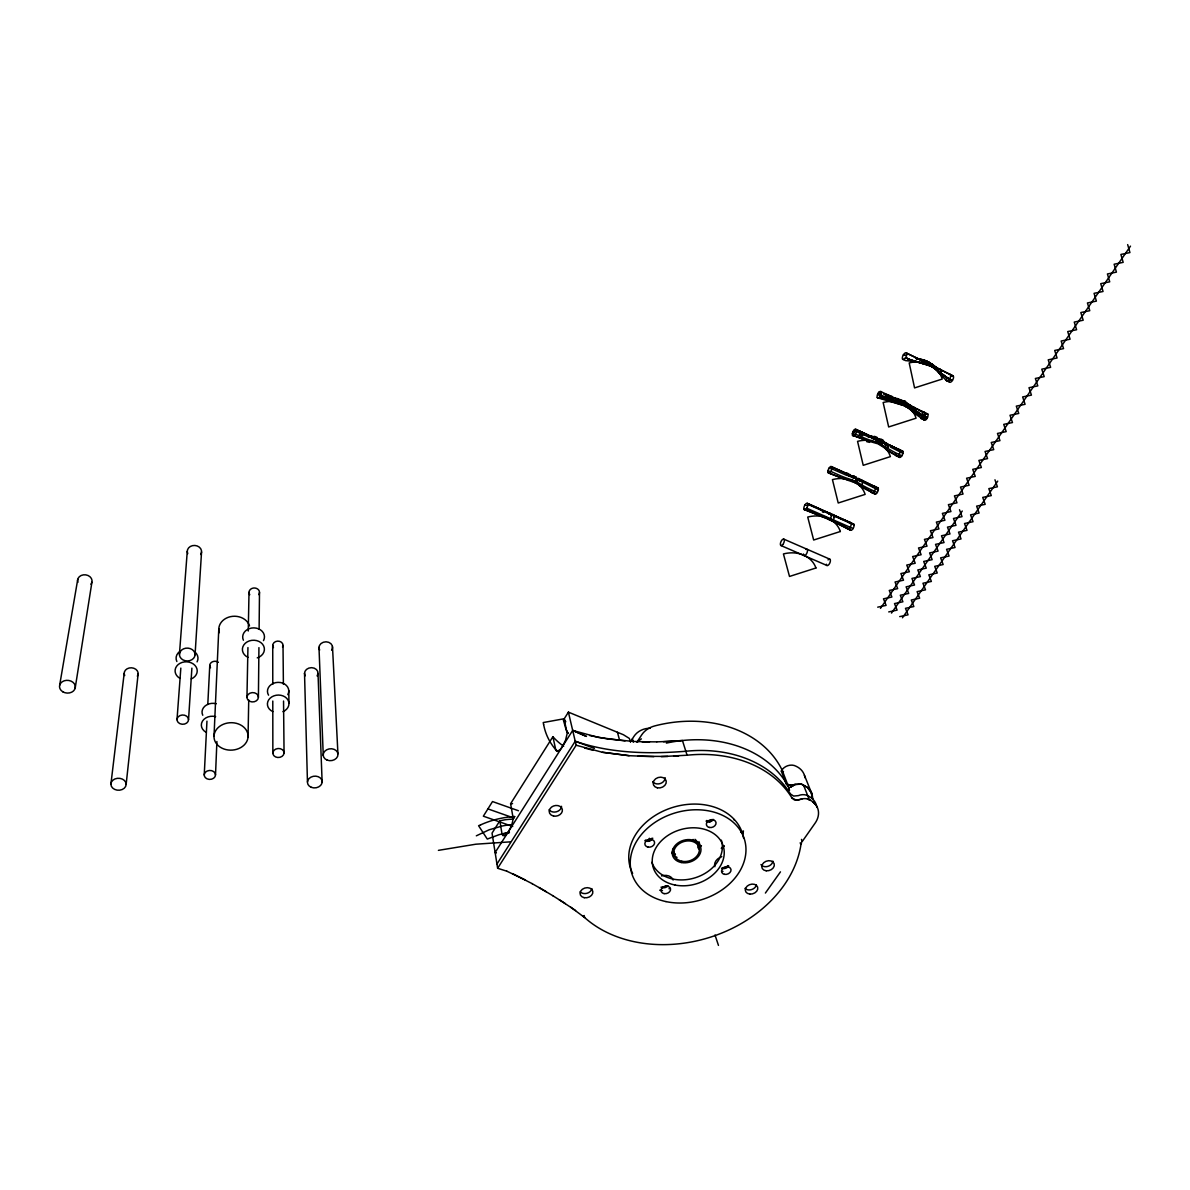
<?xml version="1.0" encoding="UTF-8"?>
<svg xmlns="http://www.w3.org/2000/svg" width="1190" height="1190" viewBox="0 0 1190 1190"><rect width="100%" height="100%" fill="white"/><g stroke="black" fill="none" stroke-linecap="round" stroke-linejoin="round"><path stroke-width="1.5" d="M258.409 697.28A5.727 4.671 -2.2 0 0 249.915 693.205A5.727 4.671 -2.2 0 0 249.721 701.312A5.727 4.671 -2.2 0 0 258.409 697.28L258.929 647.643M259.108 629.242L259.494 592.471M812.547 798.996L811.55 792.957L807.266 787.259L801.108 784.046L794.89 784.478L801.614 784.165L807.653 787.587L811.03 791.841L812.547 798.996A22.565 17.493 -20 0 0 809.721 789.788M246.955 697.266L247.937 647.568M248.264 631.012L249.008 592.352M248.055 736.878A17.047 13.73 -2 0 0 223.244 724.308A17.047 13.73 -2 0 0 221.831 748.094A17.047 13.73 -2 0 0 248.055 736.878L248.725 699.958M215.509 774.898A5.638 4.477 -1.8 0 0 207.09 771.061A5.638 4.477 -1.8 0 0 207 778.825A5.638 4.477 -1.8 0 0 215.509 774.898L216.907 741.534M214.022 736.074L218.796 628.751M204.234 774.973L206.956 721.155M207.789 704.465L209.767 665.493M195.056 654.783A7.824 6.441 0.7 0 0 183.572 648.833A7.824 6.441 0.7 0 0 183.096 659.959A7.824 6.441 0.7 0 0 195.056 654.783L201.556 551.818M188.541 719.638A5.757 4.641 -0.2 0 0 179.913 715.606A5.757 4.641 -0.2 0 0 179.883 723.654A5.757 4.641 -0.2 0 0 188.541 719.638L191.888 668.14M177.013 719.638L180.835 668.096M179.422 654.292L187.276 551.223M126.14 784.403A7.616 5.995 0.7 0 0 114.835 778.989A7.616 5.995 0.7 0 0 114.597 789.372A7.616 5.995 0.7 0 0 126.14 784.403L138.159 673.689M110.908 784.121L124.191 673.287M75.178 688.162L91.913 582.237M59.649 685.276L77.737 579.366M878.711 440.895L880.659 439.854M508.666 831.23A13.105 4.701 -70.7 0 0 510.674 827.466L511.432 825.577M801.852 842.059L815.031 823.257A22.818 17.597 -20 0 0 810.226 800.171L807.489 798.981A9.862 7.616 -20.3 0 0 801.956 798.951L800.632 799.338M902.407 400.539C904.341 399.989 903.359 405.701 906.825 405.329M882.504 442.888C868.745 436.15 888.082 439.036 880.184 444.435M901.886 455.785L899 454.446A96.673 59.515 -0.5 0 1 887.636 448.258C879.752 443.915 881.091 443.364 876.167 438.812A21.896 19.204 -89.4 0 0 874.858 438.292L873.534 437.89A56.153 49.325 -88 0 0 871.735 437.429M513.247 819.151A54.309 42.26 -11.5 0 0 505.081 819.761L499.83 820.803L492.05 833.134L497.628 868.269L506.895 871.214M514.854 816.667L512.905 816.771L510.599 803.726L552.904 736.699L554.555 738.499A79.328 64.781 -15.8 0 0 563.673 746.249M559.211 750.369L560.148 749.522A13.283 4.939 -69.7 0 0 562.454 746.532L565.592 740.076L567.139 733.605L564.149 718.894L568.404 712.141L623.381 734.721L629.272 738.38L630.522 741.415A55.588 44.759 -14 0 1 630.536 741.816M495.129 852.561A24.707 19.189 -10.9 0 1 496.379 852.828L495.129 852.561L572.688 730.422L598.466 737.428L625.062 740.894M508.666 831.245C507.386 833.952 502.537 838.206 502.016 833.952L499.83 820.803M496.959 864.044L575.231 741.236C610.619 753.434 648.862 754.207 685.842 751.262A118.286 91.511 -16.7 0 1 790.413 793.953L793.596 796.065L798.341 795.634A9.832 7.601 -20.3 0 1 807.742 795.753A22.744 17.567 -20 0 1 816.831 807.385M497.628 868.269L576.153 745.223L568.404 712.141M853.066 528.553L806.701 508.204M630.388 741.876L633.987 736.342A16.184 12.986 -16.4 0 1 650.186 728.265M636.873 742.248L641.663 734.929A19.546 15.678 -16.8 0 1 654.693 725.93A115.638 90.425 -16.7 0 1 782.009 769.87L789.238 788.628A9.728 7.571 -20.3 0 0 788.524 789.863L789.61 790.086M789.282 788.568L788.524 789.863L789.282 788.568A117.275 91.08 -16.7 0 0 666.385 743.096M880.466 608.358L1130.5 246.137M891.489 613.088L962.279 511.031M926.876 418.538L923.99 417.154A78.213 48.909 -1.2 0 1 914.604 411.309L905.471 406.073M902.451 617.788L997.726 481.117M765.393 893.05L780.462 871.854M887.175 398.471L905.917 404.927L903.032 400.837L910.558 406.355M880.035 444.078L879.529 443.335M733.918 819.836L734.304 819.553M743.512 831.096L741.861 832.167L742.322 833.55M743.096 831.379L741.861 832.167L743.319 833.059L741.861 832.167M884.587 443.87L885.36 444.435A1.874 0.863 -64.2 0 1 886.044 443.691L886.178 443.617A1.993 0.922 -64.2 0 1 886.491 443.498L886.848 443.528A7.11 3.287 -64.3 0 1 888.335 445.923L888.335 446.458A2.068 0.967 -64.2 0 1 888.216 447.128A1.83 0.848 -64.2 0 1 887.13 448.823A2.068 0.967 -64.2 0 1 886.535 449.166L878.086 443.855L870.277 441.609M476.327 835.826L489.12 829.802L502.135 826.024A61.478 47.66 -11.6 0 1 510.927 824.744M480.73 824.759L478.588 825.726L487.29 839.069L499.027 834.711A52.3 40.534 -11.6 0 1 509.424 832.688M913.965 411.874L914.872 410.61A2.083 0.967 -63.5 0 0 914.932 410.193L914.932 410.134A6.753 3.139 -63.5 0 0 914.426 407.664A6.753 3.154 -63.6 0 0 912.789 406.891L909.517 404.645M794.95 784.463C792.674 788.241 782.812 781.175 788.286 784.82A7.006 5.474 -20.3 0 0 789.996 785.326L794.831 784.507L790.309 787.349L794.593 784.597M799.903 799.62L795.738 800.171A7.08 5.504 -20.3 0 1 794.013 799.665L791.93 797.94A118.628 91.645 -16.7 0 0 687.091 755.219L661.328 756.617M801.956 798.951L796.363 800.23L791.93 797.94M502.016 833.952L507.312 832.955A51.958 40.282 -11.6 0 1 508.546 832.792M877.714 607.168L886.104 605.383L883.471 598.823L891.89 597.023L889.257 590.433L897.677 588.634L895.059 581.999L903.507 580.199L900.889 573.55L909.353 571.75L906.75 565.057L915.214 563.257L912.626 556.533L921.12 554.733L918.516 547.965L927.025 546.165L924.452 539.382L932.975 537.568L930.402 530.74L938.94 528.94L936.366 522.083L944.92 520.268L942.376 513.381L950.944 511.566L948.385 504.649L956.983 502.835L954.439 495.873L963.037 494.058L960.509 487.067L969.136 485.252L966.607 478.216L975.25 476.402L972.736 469.336L981.378 467.521L978.879 460.426L987.551 458.596L985.052 451.471L993.739 449.641L991.255 442.472L999.957 440.657L997.473 433.443L1006.19 431.613L1003.735 424.369L1012.467 422.554L1010.013 415.265L1018.759 413.451L1016.305 406.132L1025.081 404.303L1022.641 396.939L1031.432 395.11L1028.993 387.717L1037.799 385.887L1035.374 378.465L1044.195 376.635L1041.785 369.168L1050.621 367.338L1048.226 359.826L1057.077 357.997L1054.697 350.455L1063.562 348.611L1061.182 341.024L1070.078 339.195L1067.713 331.579L1076.608 329.734L1074.258 322.074L1083.183 320.229L1080.832 312.539L1089.772 310.694L1087.437 302.959L1096.392 301.115L1094.071 293.335L1103.041 291.49L1100.735 283.666L1109.72 281.822L1107.429 273.968L1116.428 272.123L1114.138 264.225L1123.167 262.365L1120.891 254.437L1129.935 252.578L1127.674 244.605M888.737 611.913L897.111 610.113L894.508 603.583L902.898 601.783L900.295 595.223L908.699 593.423L906.111 586.834L914.53 585.034L911.942 578.414L920.391 576.615L917.802 569.951L926.266 568.151L923.693 561.457L932.157 559.657L929.598 552.919L938.092 551.119L935.533 544.365L944.042 542.566L941.498 535.768L950.007 533.953L947.478 527.125L956.001 525.326L953.473 518.468L962.026 516.653L959.512 509.766M899.714 616.613L908.059 614.828L905.486 608.328L913.846 606.543L911.287 599.998L919.662 598.213L917.103 591.638L925.508 589.838L922.949 583.234L931.368 581.449L928.825 574.815L937.244 573.015L934.715 566.351L943.149 564.551L940.621 557.857L949.084 556.057L946.571 549.319L955.049 547.519L952.536 540.751L961.029 538.951L958.515 532.153L967.024 530.353L964.525 523.526L973.048 521.711L970.564 514.854L979.102 513.039L976.633 506.137L985.186 504.337L982.717 497.405L991.285 495.59L988.831 488.629L997.413 486.814L994.959 479.808M438.411 850.359L475.896 844.201L510.361 841.851M912.745 406.906L916.226 409.241M904.831 404.585L912.09 411.175A6.768 3.154 -63.2 0 0 913.741 411.919L915.824 413.555M663.455 741.697L682.435 740.507L687.091 755.219M677.943 740.924L680.784 740.671M510.599 803.726L512.548 803.637M673.614 756.215L678.583 755.933M674.001 741.192L656.939 741.861M918.383 361.968L905.516 360.585A24.811 21.703 -47.3 0 1 904.43 360.079L902.57 359.142M667.769 756.453L637.959 756.245M656.761 741.861L642.02 741.772M920.554 361.938L927.322 362.861L940.65 369.629A91.942 18.772 32.4 0 0 946.734 372.767L951.256 375.014M653.86 756.662L629.332 755.71L602.363 752.273M649.562 741.891L633.824 741.459M633.601 741.444L607.569 738.945L589.749 735.569M629.094 755.695L602.214 752.244L576.153 745.223M896.948 402.146L892.381 401.759A72.635 62.222 -35.1 0 1 889.971 401.491L877.283 397.668M918.383 359.038L926.772 361.21M869.845 440.865L874.01 441.535M916.538 358.607L927.858 361.76M921.625 359.38L925.82 360.734L916.568 358.562M915.913 358.502L926.608 361.091M917.193 358.651L919.052 358.934M916.716 358.473L915.482 358.264M919.662 359.068L921.521 359.41M867.004 440.404L853.766 435.674M849.125 479.6L845.867 479.02A44.461 37.678 -29.8 0 1 843.175 478.484L829.742 473.397M786.545 784.745L781.309 771.09L783.466 771.551M892.887 398.189L902.615 401.209M871.288 437.325L869.473 436.909M932.365 366.966L929.94 365.732A32.859 26.061 -18.8 0 0 927.308 364.661L916.523 361.775A58.593 47.674 -22.9 0 1 908.386 359.321M846.402 479.748L854.896 482.649L872.731 492.749M917.892 362.117L930.848 366.178M916.553 361.715L919.305 362.4M918.591 362.296L924.02 363.634M917.207 361.953L929.97 365.687M916.612 361.611L917.981 361.953L910.469 359.871A37.931 30.538 -21 0 1 908.55 359.068L907.375 358.681M890.73 397.058L902.734 400.866M922.696 363.233L927.947 364.854M891.146 401.774L904.564 405.82M870.083 436.15L872.582 436.819M846.655 475.048L847.771 475.346M584.573 748.034L593.289 750.355M896.546 399.885L903.701 402.874M897.781 400.509L901.693 401.908M867.361 440.88L853.944 435.763M890.046 396.865L888.662 396.478M894.806 401.893L905.724 405.805M873.877 439.021L875.855 439.72M848.812 476.089L851.713 476.967M844.365 479.213L829.564 473.308M896.962 398.62L889.079 396.24M870.902 436.016L874.278 437.102M899.149 401.967L890.358 399.052M847.979 478.573L850.314 479.347A35.165 20.498 2.8 0 1 859.552 483.571L861.694 484.865A99.573 60.006 0.4 0 0 869.503 488.956L877.223 492.541M866.201 434.975L864.684 434.454M807.489 798.981L810.226 800.171M875.944 442.04L876.866 442.382M512.712 826.485L483.348 816.191L492.511 801.554L518.468 810.747M487.915 808.888L514.214 818.155M816.057 513.5L818.348 514.303M814.897 513.083L806.567 509.915M846.849 475.435L831.944 468.89M887.041 400.063L904.028 405.552M847.459 473.65L850.478 474.765M875.349 437.667L878.77 438.961M819.449 514.705L820.55 515.121M575.231 741.236L594.39 748.391M868.328 435.109L855.104 429.293M862.244 433.547L863.077 433.874M845.436 472.906L831.855 466.897L878.161 488.049M851.043 476.402L850.329 476.134L852.025 476.818M927.917 364.913L929.911 365.747L928.557 365.166M872.374 438.441L875.989 439.928M822.721 515.939L823.777 516.371M869.682 437.355L856.458 431.583M822.364 511.864L823.465 512.31M586.477 736.432L572.688 730.422L586.209 736.327M506.821 871.184L525.43 880.005M884.125 398.903L879.767 396.88M780.952 545.541L826.976 565.503M783.749 539.1L829.742 559.136M876.896 438.099L878.131 438.664M853.691 480.611L856.592 481.935A2.142 0.982 -64.9 0 0 857.157 479.228L855.982 477.145L853.096 475.822M806.195 509.766L803.83 508.695M849.05 528.806L835.648 521.904M825.369 517.055L826.44 517.531M828.106 518.275L829.906 519.078M828.657 519.346L850.493 530.205M883.054 398.992L879.41 397.267M851.683 480.403L852.665 480.864M828.478 519.256L805.481 509.989M857.157 479.228L852.754 477.16M809.929 504.441L851.728 523.094M805.838 510.153L830.04 519.599L850.225 529.937M807.37 503.311A3.54 1.562 -65.7 0 1 806.27 508.785A3.54 1.562 -65.7 0 1 803.919 507.431A3.54 1.562 -65.7 0 1 807.37 503.311L809.2 504.129M809.364 504.426L807.712 503.682L853.944 524.388M828.657 513.188L851.891 523.377M807.876 504.307L854.063 524.894M805.005 504.813L806.478 505.467M804.009 509.32L805.109 509.826M804.336 509.707L805.794 510.361M810.435 504.902L828.314 513.024M884.557 396.731L880.898 395.006M884.289 397.267L880.645 395.541M876.405 439.973L878.399 440.895M874.367 493.701L872.568 492.883M829.995 471.567L827.987 470.645M875.587 494.058L872.032 492.63M831.215 515.716L831.379 515.791A2.811 1.279 -65.6 0 1 833.58 514.913L834.145 515.984A2.826 1.279 -65.7 0 1 833.372 519.584A2.826 1.279 -65.7 0 1 831.17 520.461L830.65 519.48M878.726 441.118L880.541 441.951M880.154 443.766L871.764 440.716A95.468 59.723 0.3 0 1 858.362 435.421L855.387 434.097M830.665 466.569L831.959 467.164M876.926 487.692L858.332 478.35M878.294 490.027L859.596 480.567M830.858 471.419L838.831 475.003A96.792 59.039 1.1 0 0 847.949 478.588M871.883 492.363L862.259 487.484L855.908 482.605M828.076 472.638L829.817 473.233M908.639 358.934L908.476 359.202A58.771 47.808 -22.8 0 0 916.493 361.864M829.058 468.116L830.367 468.711M898.971 456.752L900.235 457.332M877.699 439.527L879.068 440.166A21.881 19.189 -89.4 0 1 880.303 440.85L881.507 441.609A56.227 49.445 -88.1 0 1 883.054 442.725L883.828 443.29M879.945 440.776L878.845 440.27M898.941 457.034L887.948 450.474M898.762 456.945L889.599 451.932L880.942 444.435M904.281 403.96L905.173 404.541M866.915 434.454L858.377 430.512M879.127 444.376L877.238 441.282M900.994 450.43L902.808 451.278L856.354 429.56M880.853 441.207L881.299 441.416A51.557 12.986 32.7 0 0 883.798 442.531L900.458 450.192M901.499 450.995L899.164 449.894M902.942 453.301L890.284 446.979M854.152 430.036L855.61 430.735M853.483 430.884L854.97 431.583M852.933 431.896L854.39 432.58M852.397 433.487A3.615 1.621 -64.3 0 0 854.896 434.737A3.615 1.621 -64.3 0 0 856.012 429.233A3.615 1.621 -64.3 0 0 852.397 433.487L853.885 434.082M852.516 435.406L854.004 436.105M830.605 519.39L832.658 520.357M902.377 400.688L902.02 400.524A56.376 50.233 -57.8 0 0 897.022 398.471M867.689 434.811L869.964 435.912A68.901 18.296 33.1 0 1 871.928 436.864L875.81 438.798A51.557 13.001 32.7 0 0 878.399 440.062L878.666 440.181M898.807 449.731L888.885 444.718M902.898 401.342L905.947 406.474M905.739 404.645L909.011 406.474M904.817 404.377L898.837 402.413A31.193 26.329 -30.8 0 1 916.062 418.196L888.662 426.957L883.144 402.503A31.193 26.329 -30.8 0 1 890.908 401.432M905.694 406.177L913.741 411.919M923.857 419.877L913.578 412.781A71.861 60.318 -35.4 0 1 912.09 411.175A6.768 3.154 -63.3 0 1 911.585 408.795M877.952 438.575L880.972 440.3M926.415 419.148L922.22 417.095M926.043 419.535L922.503 417.809M512.488 873.609L532.272 883.709M927.545 417.288L923.99 415.578M927.293 417.839L923.752 416.128M951.063 379.922L951.896 380.116M881.18 391.718L927.769 414.031M901.529 401.67L921.179 414.73M903.954 405.344L904.772 405.745M880.228 396.255L883.173 397.653A78.719 50.248 -0.2 0 0 894.835 401.863M928.319 361.983L933.525 365.077M930.327 364.274L928.498 363.381M949.918 379.491L951.167 379.759M950.81 379.922L952.461 380.384M949.278 381.96L947.433 381.083A24.603 21.271 -47 0 1 946.377 380.547L930.416 364.318M879.053 392.12L880.541 392.834M878.696 392.522L880.184 393.236M878.235 393.146L879.722 393.86M877.833 393.845L879.306 394.559M877.58 394.396L879.053 395.11M926.712 361.091L938.94 369.569M928.051 361.849L937.199 368.216L932.261 364.229M931.666 366.565L943.06 374.567A61.062 49.266 -25.8 0 0 949.516 379.015L950.453 379.417M833.506 516.787L834.562 517.293M930.967 366.178L932.008 366.788M903.627 402.666L909.398 406.43M927.07 361.269L931.473 366.505M906.14 406.4L919.692 415.652M928.334 363.248L919.483 359.216A91.853 18.995 32.2 0 1 913.117 356.286L908.773 354.189M951.792 375.281L953.071 375.906M931.383 366.461L930.55 366.044M950.632 379.506L949.397 379.223A58.34 46.484 -23.6 0 1 942.986 374.731L937.571 370.313M908.044 353.832L906.542 353.088L953.264 376.01M903.731 354.68L904.965 355.051M903.359 354.843L904.117 355.23M907.122 358.339L906.334 358.026L907.36 358.324M904.921 401.908L913.027 407.426M906.185 357.878L906.81 358.056M936.084 369.183L932.663 367.085A32.844 26.046 -18.8 0 1 935.043 368.454L938.151 370.655M904.058 354.932L905.159 355.141M932.663 367.055L929.375 362.385L938.181 369.421A6.233 2.916 -62.6 0 0 938.717 372.515M949.828 379.268L949.471 379.119A37.678 29.839 -21.6 0 1 947.761 378.108L943.03 374.716M833.655 520.863L834.651 521.384M884.958 444.108L888.335 445.923M935.043 368.409L932.722 367.145L929.345 362.429M855.312 478.41L855.312 478.41A31.832 28.084 -87.3 0 1 856.324 479.005M532.079 883.605L546.136 891.667M539.025 887.517L552.889 895.743M883.218 441.297L886.848 443.528M918.873 412.677L911.748 408.006M889.168 445.714L887.889 444.911M552.696 895.639L565.369 903.627M559.166 899.655L575.603 910.543M570.709 907.167L584.602 917.52A123.79 95.736 -16.6 0 0 712.884 936.352A123.79 95.736 -16.6 0 0 800.944 844.677C802.134 840.467 801.004 846.745 800.216 842.773M886.044 443.691L883.501 441.921M914.753 408.691L913.593 407.843M936.604 369.555L942.525 374.315M911.986 407.486L911.034 406.727M939.118 371.473L940.085 372.277M940.546 372.708L942.42 374.374M935.013 366.401L938.27 369.168M582.609 915.75L584.602 917.52L584.171 915.512M937.155 368.275L938.241 369.197M674.7 853.929L675.444 854.658M557.679 751.485L555.656 749.313L552.904 736.699M675.057 854.301L673.019 851.073A12.986 10.041 -16.7 0 1 672.633 849.273M927.888 361.715L931.264 366.431M674.076 853.141L673.019 851.073M565.786 721.765L564.149 718.894M568.195 733.501L567.02 731.374M854.152 481.34L854.896 482.649A2.142 0.982 -64.9 0 0 856.592 481.935M852.278 479.897L853.438 481.995A2.142 0.982 -64.9 0 0 855.134 481.281A2.142 0.982 -64.9 0 0 855.714 478.559L854.42 476.342A2.127 0.982 -64.9 0 0 852.65 477.532M827.734 518.111L828.285 519.182A2.826 1.279 -65.7 0 0 830.486 518.304A2.826 1.279 -65.7 0 0 831.26 514.69L830.694 513.619A2.811 1.279 -65.7 0 0 828.79 514.125M804.455 775.345L811.967 794.102M803.443 784.909L809.334 799.74M801.48 839.396L802.194 841.3M714.997 934.983L718.462 945.395M693.101 839.426L693.368 840.214M632.396 738.782L633.318 742.114M617.446 732.266L619.588 740.24M543.577 724.502L543.235 722.553L563.078 718.938L565.919 729.053A54.309 44.134 -15.6 0 0 567.913 733.025M332.486 646.572L337.93 753.672M318.98 647.271L323.278 755.769M318.013 673.466L322.133 782.172M304.521 673.064L307.451 781.904M288.783 690.557L288.962 703.29M283.012 645.411L283.399 684.354M283.547 701.044L284.053 752.987A5.608 4.507 -3.7 0 1 275.53 756.914A5.608 4.507 -3.7 0 1 275.783 749.09A5.608 4.507 -3.7 0 1 284.053 752.987M272.733 645.337L272.778 684.324M272.793 701.044L272.852 753.032M798.921 783.808A9.728 7.571 -20.3 0 1 801.599 784.18M781.309 771.09A9.594 7.512 -20.4 0 1 796.006 766.226A22.253 17.374 -20.1 0 1 804.961 777.739M650.484 840.229A9.817 7.661 -15.7 0 1 648.55 840.854M710.549 821.546A9.832 7.661 -17.6 0 1 709.582 821.814M698.872 841.598A14.607 11.305 -16.7 0 1 698.991 849.184M677.006 857.38A14.607 11.305 -16.7 0 1 671.755 852.323M668.036 885.821A4.849 3.704 -15.9 0 1 661 887.175M652.76 838.191A4.924 3.838 -15.7 0 1 644.921 840.705M713.524 819.434A4.924 3.838 -17.6 0 1 706.101 821.159M711.382 820.788A9.817 7.661 -17.6 0 1 708.466 821.591M728.711 865.874A4.849 3.704 -17.6 0 1 721.542 868.164M559.181 750.295A9.907 3.689 -69.8 0 1 555.596 749.417M557.128 751.232A78.362 63.695 -15.8 0 1 543.637 724.502M512.964 816.682A9.773 3.51 -70.7 0 1 511.403 825.562M712.26 819.449A4.924 3.838 -17.6 0 1 706.577 820.535M651.793 838.31A4.924 3.838 -15.7 0 1 645.441 840.051M722.985 871.392A9.684 7.423 -17.6 0 1 722.315 871.392M714.863 866.707A9.684 7.423 -17.6 0 1 721.809 856.681M727.864 865.576A4.834 3.704 -17.6 0 1 722.97 867.57M669.777 888.231A9.684 7.408 -15.9 0 1 669.003 888.752M662.473 890.566A9.684 7.408 -15.9 0 1 659.706 890.194M661.491 875.944A9.684 7.408 -15.9 0 1 673.124 880.035M666.341 885.94A4.834 3.704 -15.9 0 1 662.399 886.714M637.825 741.787A16.273 13.03 -16.4 0 1 641.38 738.886M632.634 873.371A58.622 45.265 -16.7 0 1 672.097 807.623A58.622 45.265 -16.7 0 1 743.527 837.968M721.348 840.155A36.474 28.158 -16.7 0 1 695.406 877.714A36.474 28.158 -16.7 0 1 651.867 862.334M695.049 839.322A12.986 10.041 -16.7 0 1 697.846 847.86M480.76 824.804A75.386 58.37 -11.6 0 1 514.541 816.519M649.398 838.295A15.931 12.421 -15.4 0 1 648 840.393M701.431 845.703A25.823 20.081 -17.3 0 1 699.467 845.867M722.494 848.53A19.486 15.068 -18 0 1 721.229 848.291M756.364 884.75A6.367 4.834 -18.1 0 1 751.619 889.57A6.367 4.834 -18.1 0 1 745 888.38M772.875 861.114A6.411 4.894 -18.7 0 1 767.833 866.394A6.411 4.894 -18.7 0 1 760.96 864.565M665.121 777.65A6.649 5.281 -16.5 0 1 660.227 783.556A6.649 5.281 -16.5 0 1 652.73 781.607M561.531 806.314A6.679 5.281 -13 0 1 556.444 811.788A6.679 5.281 -13 0 1 549.096 809.736M591.876 888.588A6.486 4.983 -13.7 0 1 586.968 893.288A6.486 4.983 -13.7 0 1 580.185 891.816M701.207 845.733A25.927 20.156 -17.3 0 1 698.902 845.882M741.504 831.215A21.911 17.002 -18 0 1 740.656 832.093M247.981 657.341A11.008 9.118 -1.6 0 1 245.319 643.225A11.008 9.118 -1.6 0 1 262.529 644.177A11.008 9.118 -1.6 0 1 257.263 657.862M243.385 640.22A10.889 9.059 -1.4 0 1 253.946 627.874A10.889 9.059 -1.4 0 1 263.496 640.622M272.822 711.605A10.784 8.806 -3.2 0 1 270.071 698.218A10.784 8.806 -3.2 0 1 286.731 698.337A10.784 8.806 -3.2 0 1 282.937 711.679M268.553 695.168A10.68 8.761 -3 0 1 277.984 682.361A10.68 8.761 -3 0 1 287.801 694.633M179.988 678.374A11.067 9.059 0.5 0 1 178.113 664.615A11.067 9.059 0.5 0 1 194.996 665.433A11.067 9.059 0.5 0 1 191.263 678.925M194.818 651.912A10.963 8.999 0.7 0 1 197.079 661.878M176.849 661.506A10.963 8.999 0.7 0 1 180.107 651.228M206.078 732.266A10.844 8.761 -1.2 0 1 202.464 721.14A10.844 8.761 -1.2 0 1 215.658 716.663M202.761 715.25A10.74 8.702 -1.1 0 1 205.022 706.042A10.74 8.702 -1.1 0 1 216.223 703.751M305.19 675.816A6.768 5.578 -4.1 0 1 311.542 667.664A6.768 5.578 -4.1 0 1 317.09 675.95M319.634 650.067A6.798 5.667 -4.4 0 1 326.06 641.812A6.798 5.667 -4.4 0 1 331.608 650.231M187.767 553.648A7.155 6.054 2.5 0 1 194.877 545.466A7.155 6.054 2.5 0 1 200.679 554.51M77.9 582.341A7.244 6.01 5.7 0 1 85.799 574.859A7.244 6.01 5.7 0 1 90.916 584.231M124.712 675.548A6.991 5.682 2.2 0 1 131.51 667.798A6.991 5.682 2.2 0 1 137.341 676.218M219.332 632.678A15.619 13.001 -0.6 0 1 230.384 616.688A15.619 13.001 -0.6 0 1 249.513 625.895M273.462 647.613A5.147 4.269 -2.5 0 1 277.612 641.113A5.147 4.269 -2.5 0 1 282.536 647.107M249.766 594.702A5.236 4.418 -0.8 0 1 250.837 589.065A5.236 4.418 -0.8 0 1 257.62 589.005A5.236 4.418 -0.8 0 1 258.78 594.628M210.526 667.754A5.176 4.254 -0.4 0 1 211.612 662.265A5.176 4.254 -0.4 0 1 218.365 662.324M951.39 376.114A3.659 1.74 -62.6 0 1 953.547 377.423A3.659 1.74 -62.6 0 1 950.914 382.02A3.659 1.74 -62.6 0 1 949.04 380.235M862.824 435.689A56.718 2.96 20.8 0 1 859.359 434.231M877.744 439.274A41.412 13.105 15.6 0 1 880.689 440.612M871.11 436.938A53.639 30.375 41.5 0 1 868.492 436.046M874.278 436.343A42.29 31.208 59.2 0 1 876.956 437.28M870.083 437.072A68.261 53.803 58.7 0 1 867.584 436.403M872.642 436.462A50.679 43.881 88.2 0 1 875.453 437.251M871.496 438.441A65.614 58.206 -76.1 0 1 871.958 438.545M869.116 441.148A37.381 21.807 -4.9 0 1 866.766 440.731M869.607 442.368A39.939 19.352 2.3 0 1 866.573 441.579M897.885 450.147A3.585 1.681 -64.1 0 1 900.175 451.129A3.585 1.681 -64.1 0 1 897.706 455.815A3.585 1.681 -64.1 0 1 895.891 453.926M900.592 451.635A3.57 1.681 -64.1 0 1 903.046 452.379A3.57 1.681 -64.1 0 1 900.592 457.139A3.57 1.681 -64.1 0 1 898.777 455.175M887.443 446.086A57.328 5.221 25 0 1 885.405 444.956M884.676 442.546A41.412 12.852 14.9 0 1 887.205 443.9M888.915 445.253A54.13 28.426 46.9 0 1 886.848 444.063M880.808 439.006A42.29 31.446 58.4 0 1 883.441 440.434M887.71 445.491A68.708 51.319 64.7 0 1 885.866 444.287M881.21 439.75A50.709 44.461 87.1 0 1 883.798 441.341M885.836 447.961A38.318 30.464 79.7 0 1 884.601 446.949A7.125 3.302 -64.1 0 0 886.193 449.136M887.517 450.653A39.642 21.881 10.4 0 1 885.762 449.285M917.059 362.206A61.389 50.902 -26.9 0 1 908.282 359.484M916.642 361.552A61.523 50.53 -25.3 0 1 908.595 358.993M949.01 374.389A3.659 1.726 -62.6 0 1 950.602 376.382A3.659 1.726 -62.6 0 1 947.969 380.636A3.659 1.726 -62.6 0 1 946.124 379.03M949.308 379.312A58.176 46.365 -23.7 0 1 942.941 374.791M949.204 379.446A60.913 49.43 -27.7 0 1 942.361 374.434M938.404 369.093A6.218 2.901 -62.5 0 1 940.561 369.733M940.71 373.258A6.738 3.154 -62.6 0 1 938.672 372.589M940.621 369.674A6.723 3.154 -62.7 0 1 941.156 372.589M849.243 522.946A3.51 1.636 -65.6 0 1 851.237 524.016A3.51 1.636 -65.6 0 1 849.258 528.449A3.51 1.636 -65.6 0 1 847.087 527.78M852.1 524.225A3.51 1.636 -65.6 0 1 854.093 525.355A3.51 1.636 -65.6 0 1 852.025 529.803A3.51 1.636 -65.6 0 1 849.943 528.866M851.653 477.294A35.581 30.003 75.9 0 1 854.167 478.261M848.827 475.881A51.646 38.482 53.2 0 1 846.864 475.227M849.601 475.494A34.956 16.467 8.7 0 1 852.129 476.461M847.994 473.456A53.714 14.459 13.6 0 1 846.016 472.728M845.331 478.826A30.509 25.466 -26.5 0 0 832.435 479.6L838.221 502.998L865.145 494.386A30.494 25.54 -26.9 0 0 857.202 483.482M850.419 480.046A30.509 25.466 -26.5 0 1 852.828 480.983M846.402 479.555A46.737 38.363 59.1 0 1 844.379 479.005M876.39 488.004A3.54 1.666 -64.9 0 1 878.384 489.001A3.54 1.666 -64.9 0 1 876.554 493.374A3.54 1.666 -64.9 0 1 874.189 493.225M872.865 487.335A3.54 1.651 -64.9 0 1 875.513 487.498A3.54 1.651 -64.9 0 1 873.326 492.377A3.54 1.651 -64.9 0 1 871.303 490.83M862.572 482.411A2.618 1.205 -64.9 0 1 860.147 486.041A3.168 1.458 -64.8 0 1 859.864 486.011A7.036 3.243 -64.7 0 1 859.12 485.282M857.038 479.615A35.566 29.988 75.9 0 1 859.418 480.998M862.557 482.411A3.168 1.458 -65 0 0 862.527 481.89L862.512 481.786A7.378 3.391 -65.2 0 0 862.155 480.745M862.155 480.745A7.021 3.228 -65.1 0 0 861.411 480.016A3.154 1.458 -65 0 0 861.158 479.942A2.618 1.205 -64.9 0 0 859.79 480.894M854.956 477.711A34.956 16.467 8.6 0 1 857.246 478.841M854.39 477.711A2.127 0.982 -64.9 0 1 855.982 477.145M859.12 485.297A7.393 3.421 -64.7 0 1 858.927 484.895M887.785 399.156A63.1 42.87 -3.3 0 1 884.899 398.055M892.559 398.977A65.465 50.441 -14 0 1 884.706 396.627M892.322 397.995A75.015 65.048 85.4 0 1 891.607 397.862M889.049 396.315A92.835 82.184 -76.4 0 1 883.456 394.009M892.158 396.478A92.746 67.681 -8.9 0 1 886.476 394.396M898.539 402.919A56.242 41.799 -11.2 0 1 903.641 404.749M888.097 397.475A63.605 40.772 -0.3 0 1 885.256 396.344M922.786 412.93A3.615 1.711 -63.4 0 1 925.166 413.689A3.615 1.711 -63.4 0 1 922.875 418.404A3.615 1.711 -63.4 0 1 920.718 417.184M925.627 414.343A3.615 1.711 -63.4 0 1 928.051 415.117A3.615 1.711 -63.4 0 1 925.656 419.847A3.615 1.711 -63.4 0 1 923.604 418.345M923.068 416.381A62.728 41.68 -4.5 0 1 920.554 414.998M924.228 415.816A65.034 49.162 -15 0 1 917.505 412.052M913.771 408.839A74.167 63.725 86.6 0 1 913.191 408.378M921.581 411.889A91.823 80.593 -75.4 0 1 916.612 408.601M904.936 401.878A56.376 49.921 -58.1 0 1 909.457 404.749M926.013 413.51A92.166 65.926 -9.9 0 1 920.926 410.862M906.542 406.058A56.242 42.111 -10.5 0 1 911.079 408.601M924.779 415.31A63.234 39.701 -1.3 0 1 922.22 413.971M805.779 549.408A3.496 1.577 -66.3 0 1 807.475 550.925A3.496 1.577 -66.3 0 1 805.318 555.239A3.496 1.577 -66.3 0 1 803.473 554.019M828.032 559.895A3.466 1.607 -66.3 0 1 830.382 560.252A3.466 1.607 -66.3 0 1 828.567 564.893A3.466 1.607 -66.3 0 1 826.336 564.224M882.459 445.477A30.836 25.927 -28.8 0 1 890.388 456.618L863.226 465.32L857.559 441.356A30.836 25.927 -28.8 0 1 867.927 440.345M875.706 441.892A30.836 25.927 -28.8 0 1 878.116 442.873M922.384 362.266A31.58 26.716 -32.9 0 1 942.212 379.06L914.56 387.91L909.19 362.935A31.58 26.716 -32.9 0 1 917.014 361.879M907.42 405.805C904.266 411.993 902.169 391.852 907.42 405.805M724.234 846.09L721.884 847.741L724.234 846.09M840.348 531.499L813.663 540.022L807.727 517.055A30.181 25.139 -25.2 0 1 840.348 531.499M815.953 567.987L789.505 576.451L783.436 553.945A29.884 24.752 -23.6 0 1 815.953 567.987M813.186 802.09L815.671 804.618L813.186 802.09M584.231 897.691A6.5 4.983 -13.7 0 0 592.784 891.28A6.5 4.983 -13.7 0 0 582.341 889.272A6.5 4.983 -13.7 0 0 584.231 897.691M681.23 862.512A14.652 11.32 -16.7 0 0 700.851 847.92A14.652 11.32 -16.7 0 0 677.675 843.189A14.652 11.32 -16.7 0 0 681.23 862.512M553.529 816.043A6.694 5.296 -13.1 0 0 562.305 809.334A6.694 5.296 -13.1 0 0 551.491 807.118A6.694 5.296 -13.1 0 0 553.529 816.043M657.341 787.81A6.679 5.281 -16.5 0 0 666.221 781.071A6.679 5.281 -16.5 0 0 655.616 778.81A6.679 5.281 -16.5 0 0 657.341 787.81M766.226 870.797A6.426 4.894 -18.7 0 0 774.184 863.806A6.426 4.894 -18.7 0 0 763.757 862.676A6.426 4.894 -18.7 0 0 766.226 870.797M749.76 894.077A6.396 4.834 -18.1 0 0 757.643 887.16A6.396 4.834 -18.1 0 0 747.261 886.059A6.396 4.834 -18.1 0 0 749.76 894.077M665.969 901.589A58.86 45.369 -16.7 0 0 745.476 843.71A58.86 45.369 -16.7 0 0 652.864 823.867A58.86 45.369 -16.7 0 0 665.969 901.589M675.102 885.048A36.622 28.218 -16.7 0 0 723.832 848.366A36.622 28.218 -16.7 0 0 665.76 836.972A36.622 28.218 -16.7 0 0 675.102 885.048M724.517 874.352A4.864 3.719 -17.6 0 0 730.987 869.459A4.864 3.719 -17.6 0 0 723.297 868.016A4.864 3.719 -17.6 0 0 724.517 874.352M709.448 827.481A4.953 3.838 -17.6 0 0 716.008 822.454A4.953 3.838 -17.6 0 0 708.169 820.936A4.953 3.838 -17.6 0 0 709.448 827.481M648.029 847.102A4.953 3.838 -15.7 0 0 654.53 842.089A4.953 3.838 -15.7 0 0 646.616 840.586A4.953 3.838 -15.7 0 0 648.029 847.102M664.124 893.63A4.864 3.719 -15.9 0 0 670.52 888.752A4.864 3.719 -15.9 0 0 662.756 887.338A4.864 3.719 -15.9 0 0 664.124 893.63M681.84 861.263A13.03 10.056 -16.7 0 0 699.259 848.291A13.03 10.056 -16.7 0 0 678.672 844.082A13.03 10.056 -16.7 0 0 681.84 861.263M311.334 787.334A7.363 5.876 -5.2 0 0 322.148 781.592A7.363 5.876 -5.2 0 0 310.902 777.159A7.363 5.876 -5.2 0 0 311.334 787.334M327.101 760.098A7.408 5.965 -5.5 0 0 337.99 754.282A7.408 5.965 -5.5 0 0 326.714 749.76A7.408 5.965 -5.5 0 0 327.101 760.098M62.758 691.762A7.928 6.381 3.9 0 0 75.297 687.567A7.928 6.381 3.9 0 0 64.2 680.799A7.928 6.381 3.9 0 0 62.758 691.762M904.995 358.428A3.704 1.666 -62.9 0 0 906.245 352.82A3.704 1.666 -62.9 0 0 902.436 357.104A3.704 1.666 -62.9 0 0 904.995 358.428M830.412 472.028A3.57 1.592 -65 0 0 831.498 466.539A3.57 1.592 -65 0 0 827.972 470.749A3.57 1.592 -65 0 0 830.412 472.028M879.633 397.029A3.659 1.636 -63.6 0 0 880.898 391.436A3.659 1.636 -63.6 0 0 877.179 395.615A3.659 1.636 -63.6 0 0 879.633 397.029M782.693 544.678A3.51 1.547 -66.4 0 0 783.883 539.174A3.51 1.547 -66.4 0 0 780.476 543.116A3.51 1.547 -66.4 0 0 782.693 544.678"/></g></svg>
